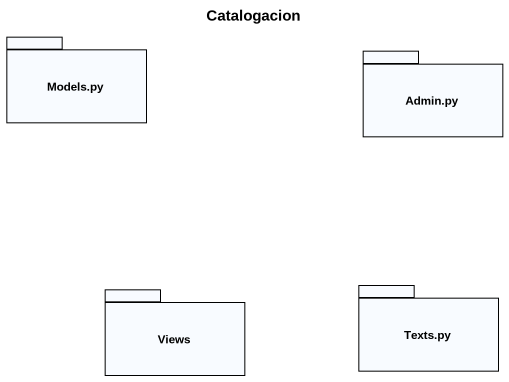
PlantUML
@startuml
title Catalogacion
package "Models.py" as Models_py {
}
package "Admin.py" as Admin_py {
}
package Views {
}
package "Texts.py" as Texts_py {
}
@enduml
